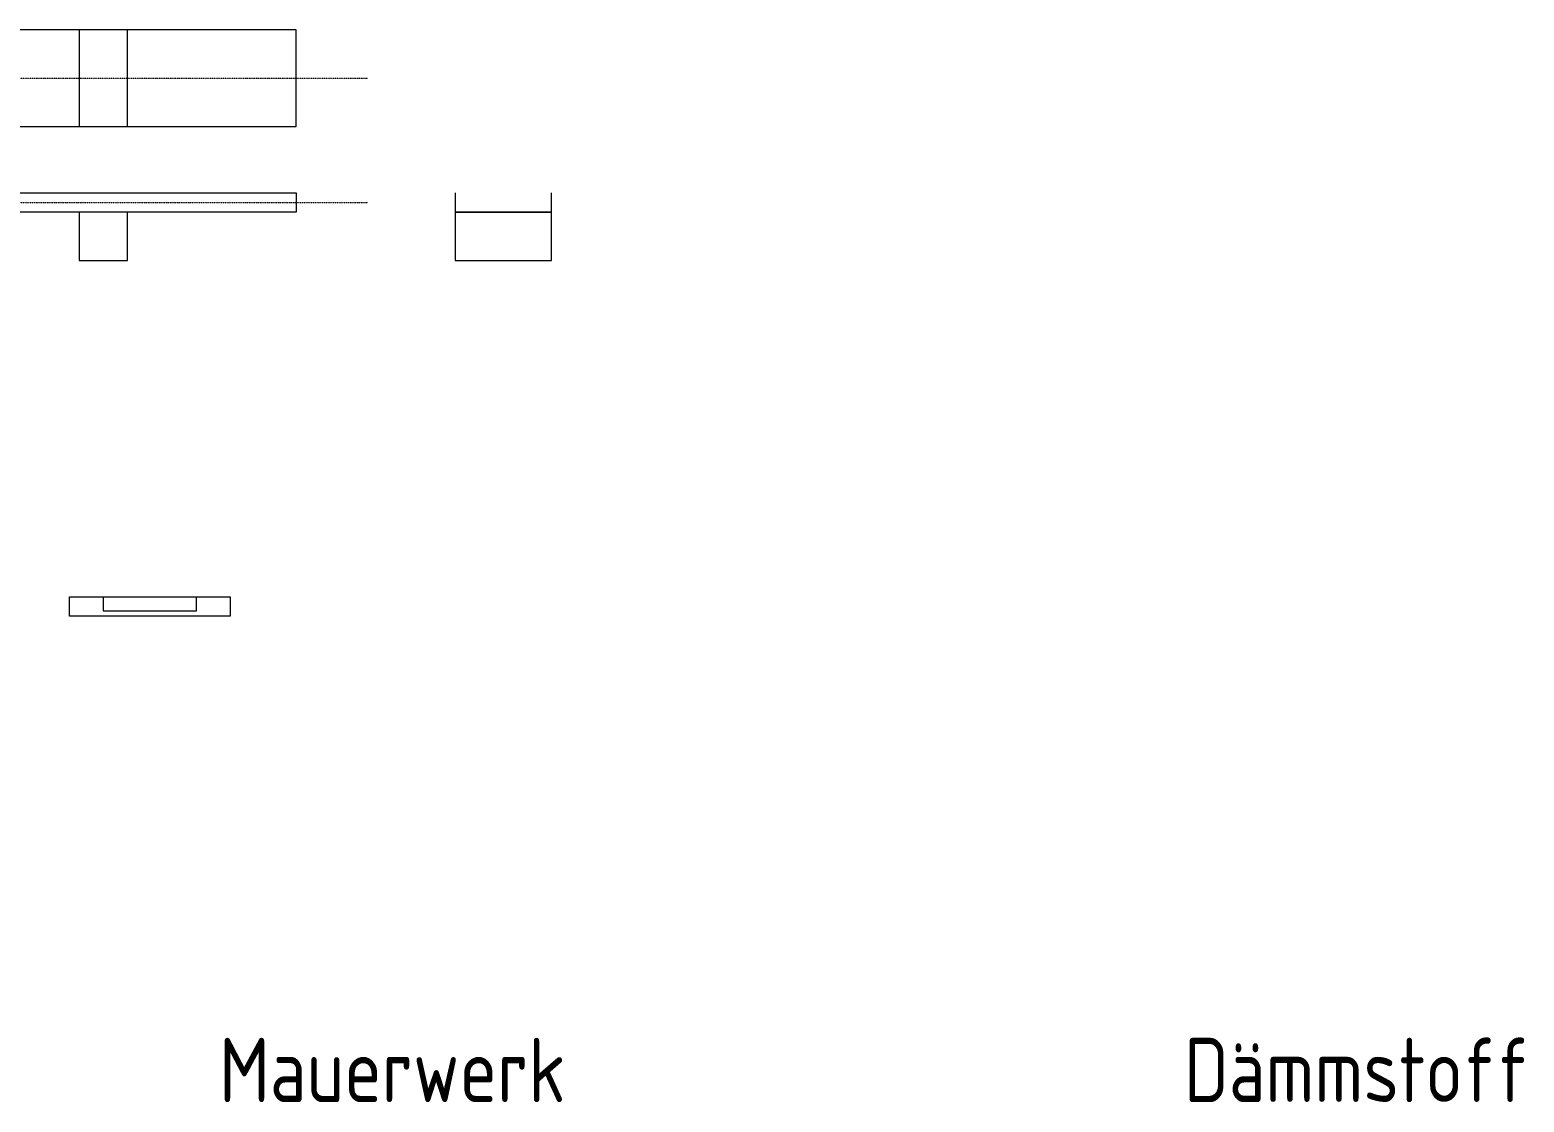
# Model space of a CAD drawing. Header units: millimetres. Extents: x -139278 to 641613, y -260926 to 217780.
# Drawn here: x 49879 to 54524, y 19742 to 23076 of the extents above; entities that cross this region are included whole.
import ezdxf
from ezdxf.enums import TextEntityAlignment as Align

# ---------------------------------------------------------------- set-up
doc = ezdxf.new("R2010")
doc.units = ezdxf.units.MM
doc.linetypes.add('STRICHPUNKT2', pattern=[0.5, 0.25, -0.125, 0, -0.125])
doc.layers.add('00_Legende', color=7, linetype='Continuous', lineweight=18)
doc.styles.add('ISOCP', font='ISOCP', dxfattribs={"width": 0.9})

msp = doc.modelspace()

# ---------------------------------------------------------------- linework, layer by layer
at = {"layer": '00_Legende', "linetype": 'STRICHPUNKT2', "ltscale": 0.1}
for p, q in [((44483.688, 22925.75), (50929.315, 22925.75)), ((44483.688, 22539.15), (50929.315, 22539.15))]:
    msp.add_line(p, q, dxfattribs=at)
at = {"layer": '00_Legende', "flags": 128}
for points in [[(47706.502, 22775.75), (50706.502, 22775.75), (50706.502, 23075.75), (47706.502, 23075.75)], [(47706.502, 22569.15), (50706.502, 22569.15), (50706.502, 22509.15), (47706.502, 22509.15)], [(50031.502, 22359.15), (50181.502, 22359.15), (50181.502, 22509.15), (50031.502, 22509.15)], [(51200.174, 22359.15), (51500.174, 22359.15), (51500.174, 22509.15), (51200.174, 22509.15)], [(50001.222, 21312.951), (50501.222, 21312.951), (50501.222, 21252.951), (50001.222, 21252.951)]]:
    msp.add_lwpolyline(points, close=True, dxfattribs=at)
at = {"layer": '00_Legende'}
msp.add_lwpolyline([(50031.502, 22775.75), (50181.502, 22775.75), (50181.502, 23075.75), (50031.502, 23075.75)], close=True, dxfattribs=at)
at = {"layer": '00_Legende', "flags": 128}
for points in [[(51200.174, 22569.15), (51200.174, 22509.15), (51500.174, 22509.15), (51500.174, 22569.15)], [(50106.222, 21312.951), (50106.222, 21269.951), (50396.222, 21269.951), (50396.222, 21312.951)]]:
    msp.add_lwpolyline(points, dxfattribs=at)

# ---------------------------------------------------------------- texts
at = {"layer": '00_Legende', "color": 7, "style": 'ISOCP', "width": 0.9}
for s, p in [('Mauerwerk', (50466.744, 19682.262)), ('Dämmstoff', (53466.744, 19682.262))]:
    msp.add_text(s, height=200, dxfattribs=at).set_placement(p, align=Align.BOTTOM_LEFT)

doc.saveas('drawing.dxf')
